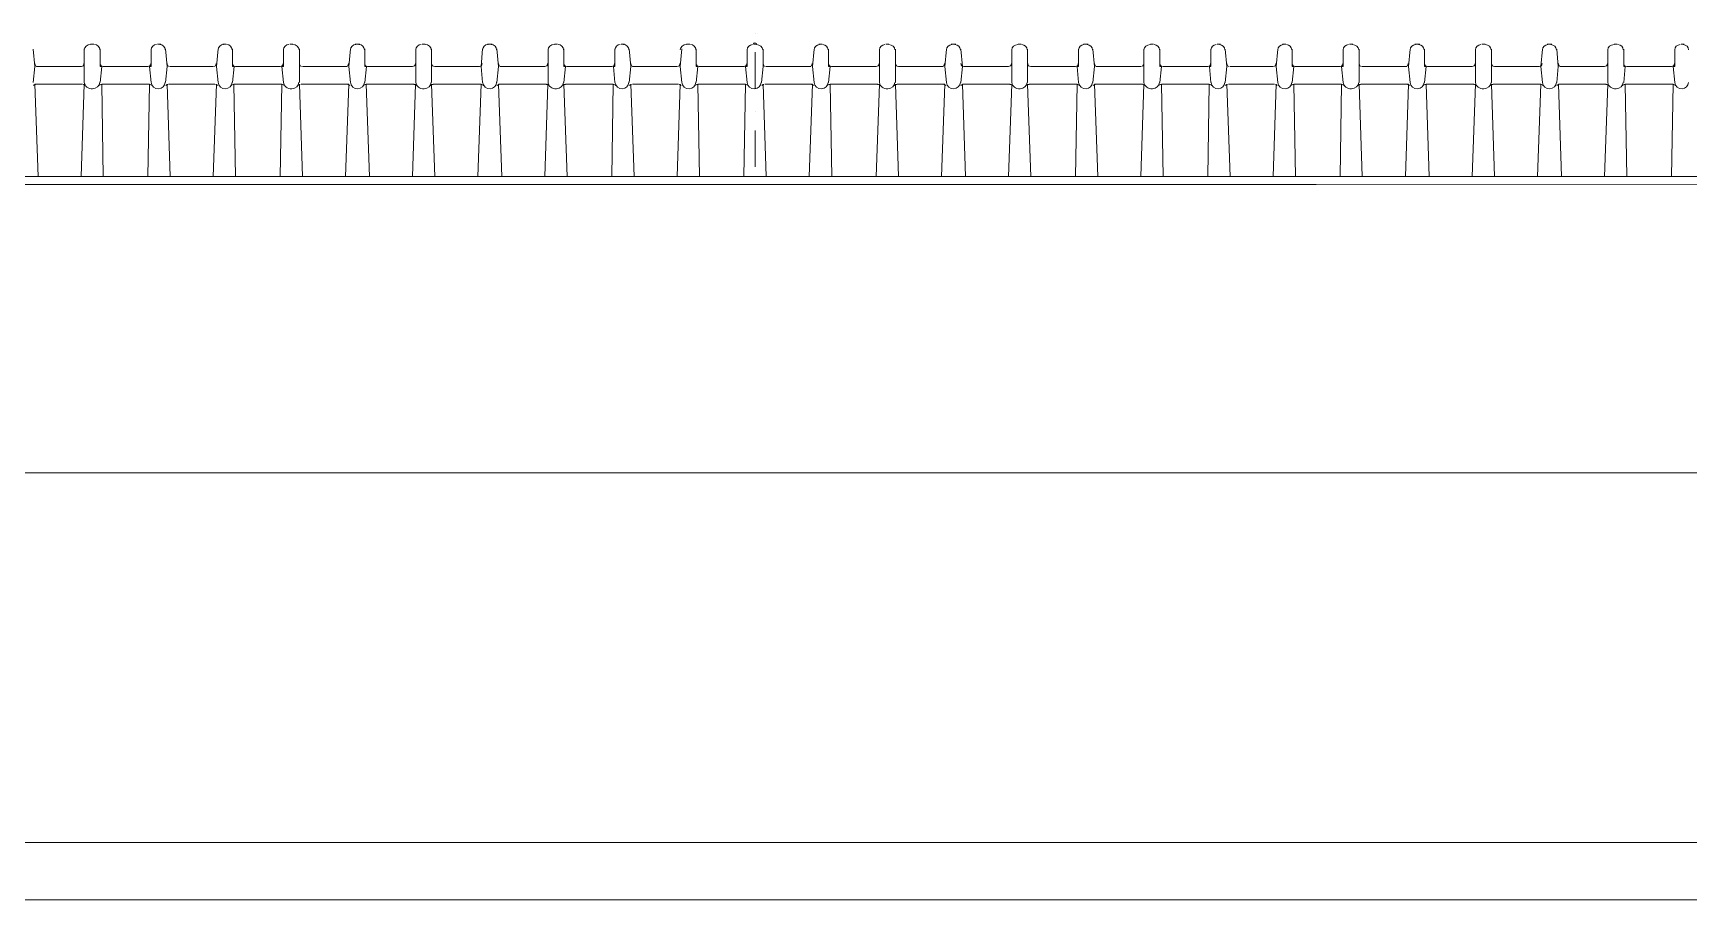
# Model space of a CAD drawing. Header units: inches. Extents: x -114 to 635, y -137 to 57.
# Drawn here: x 155.2595 to 155.5606, y 27.5571 to 27.7147 of the extents above; entities that cross this region are included whole.
import ezdxf

# ---------------------------------------------------------------- set-up
doc = ezdxf.new("R2010")
doc.units = ezdxf.units.IN
doc.header["$MEASUREMENT"] = 0
doc.layers.get('0').update_dxf_attribs({"lineweight": 5})
for name, color, linetype, lineweight in [('dim', 1, 'Continuous', 9), ('HATCH', 15, 'Continuous', 0), ('UTILITIES', 141, 'Continuous', 0)]:
    doc.layers.add(name, color=color, linetype=linetype, lineweight=lineweight)

# ---------------------------------------------------------------- blocks, each defined once
blk = doc.blocks.new('AC PLAN')
for points in [[(196049.37, 93514.31), (196049.37, 93514.31), (196049.37, 93514.31), (196049.37, 93514.31)], [(195918.39, 93508.23), (195918.39, 93508.23), (195918.09, 93511.41), (195918.09, 93511.41)], [(195928.49, 93512.22), (195927.88, 93512.22), (195927.4, 93511.81), (195927.37, 93511.28)], [(195927.37, 93508.24), (195927.37, 93508.24), (195927.37, 93511.43), (195927.37, 93511.43)], [(195928.53, 93512.3), (195928.53, 93512.3), (195929.11, 93512.3), (195929.11, 93512.3)], [(195930.21, 93511.28), (195930.18, 93511.81), (195929.76, 93512.22), (195929.22, 93512.22)], [(195930.27, 93508.24), (195930.27, 93508.24), (195930.27, 93511.43), (195930.27, 93511.43)], [(195940.52, 93512.22), (195939.99, 93512.22), (195939.56, 93511.81), (195939.54, 93511.28)], [(195939.54, 93508.24), (195939.54, 93508.24), (195939.54, 93511.43), (195939.54, 93511.43)], [(195940.71, 93512.3), (195940.71, 93512.3), (195941.28, 93512.3), (195941.28, 93512.3)], [(195942.09, 93511.28), (195942.07, 93511.81), (195941.64, 93512.22), (195941.1, 93512.22)], [(195942.44, 93508.24), (195942.44, 93508.24), (195942.15, 93511.43), (195942.15, 93511.43)], [(195951.42, 93508.24), (195951.42, 93508.24), (195951.71, 93511.43), (195951.71, 93511.43)], [(195952.7, 93512.22), (195952.16, 93512.22), (195951.73, 93511.81), (195951.71, 93511.28)], [(195952.58, 93512.3), (195952.58, 93512.3), (195953.16, 93512.3), (195953.16, 93512.3)], [(195954.26, 93511.28), (195954.23, 93511.81), (195953.81, 93512.22), (195953.27, 93512.22)], [(195954.32, 93508.24), (195954.32, 93508.24), (195954.32, 93511.43), (195954.32, 93511.43)], [(195964.58, 93512.22), (195964.05, 93512.22), (195963.63, 93511.81), (195963.6, 93511.28)], [(195963.6, 93508.24), (195963.6, 93508.24), (195963.6, 93511.43), (195963.6, 93511.43)], [(195964.76, 93512.3), (195964.76, 93512.3), (195965.33, 93512.3), (195965.33, 93512.3)], [(195966.44, 93511.28), (195966.41, 93511.81), (195965.91, 93512.22), (195965.3, 93512.22)], [(195966.5, 93508.24), (195966.5, 93508.24), (195966.5, 93511.43), (195966.5, 93511.43)], [(195975.47, 93508.24), (195975.47, 93508.24), (195975.77, 93511.43), (195975.77, 93511.43)], [(195976.75, 93512.22), (195976.22, 93512.22), (195975.78, 93511.81), (195975.77, 93511.28)], [(195976.64, 93512.3), (195976.64, 93512.3), (195977.51, 93512.3), (195977.51, 93512.3)], [(195978.32, 93511.28), (195978.3, 93511.81), (195977.86, 93512.22), (195977.33, 93512.22)], [(195978.38, 93508.24), (195978.38, 93508.24), (195978.38, 93511.43), (195978.38, 93511.43)], [(195988.63, 93512.22), (195988.11, 93512.22), (195987.68, 93511.81), (195987.65, 93511.28)], [(195987.65, 93508.24), (195987.65, 93508.24), (195987.65, 93511.43), (195987.65, 93511.43)], [(195988.81, 93512.3), (195988.81, 93512.3), (195989.39, 93512.3), (195989.39, 93512.3)], [(195990.49, 93511.28), (195990.46, 93511.81), (195989.96, 93512.22), (195989.35, 93512.22)], [(195990.55, 93508.24), (195990.55, 93508.24), (195990.55, 93511.43), (195990.55, 93511.43)], [(195999.54, 93508.24), (195999.54, 93508.24), (195999.82, 93511.43), (195999.82, 93511.43)], [(196000.8, 93512.22), (196000.28, 93512.22), (195999.84, 93511.81), (195999.82, 93511.28)], [(196000.69, 93512.3), (196000.69, 93512.3), (196001.56, 93512.3), (196001.56, 93512.3)], [(196002.37, 93511.28), (196002.36, 93511.81), (196001.91, 93512.22), (196001.38, 93512.22)], [(196002.72, 93508.24), (196002.72, 93508.24), (196002.43, 93511.43), (196002.43, 93511.43)], [(196012.83, 93512.22), (196012.22, 93512.22), (196011.72, 93511.81), (196011.71, 93511.28)], [(196011.71, 93508.24), (196011.71, 93508.24), (196011.71, 93511.43), (196011.71, 93511.43)], [(196012.87, 93512.3), (196012.87, 93512.3), (196013.44, 93512.3), (196013.44, 93512.3)], [(196014.53, 93511.28), (196014.52, 93511.81), (196014.09, 93512.22), (196013.55, 93512.22)], [(196014.61, 93508.24), (196014.61, 93508.24), (196014.61, 93511.43), (196014.61, 93511.43)], [(196024.85, 93512.22), (196024.33, 93512.22), (196023.91, 93511.81), (196023.88, 93511.28)], [(196023.88, 93508.24), (196023.88, 93508.24), (196023.88, 93511.43), (196023.88, 93511.43)], [(196025.04, 93512.3), (196025.04, 93512.3), (196025.62, 93512.3), (196025.62, 93512.3)], [(196026.42, 93511.28), (196026.41, 93511.81), (196025.97, 93512.22), (196025.45, 93512.22)], [(196026.78, 93508.24), (196026.78, 93508.24), (196026.49, 93511.43), (196026.49, 93511.43)], [(196036.88, 93512.22), (196036.28, 93512.22), (196035.79, 93511.81), (196035.76, 93511.28)], [(196035.76, 93508.24), (196035.76, 93508.24), (196036.05, 93511.43), (196036.05, 93511.43)], [(196036.92, 93512.3), (196036.92, 93512.3), (196037.5, 93512.3), (196037.5, 93512.3)], [(196038.6, 93511.28), (196038.57, 93511.81), (196038.15, 93512.22), (196037.61, 93512.22)], [(196038.66, 93508.24), (196038.66, 93508.24), (196038.66, 93511.43), (196038.66, 93511.43)], [(196048.91, 93512.22), (196048.38, 93512.22), (196047.94, 93511.8), (196047.93, 93511.28)], [(196047.93, 93508.23), (196047.93, 93508.23), (196047.93, 93511.41), (196047.93, 93511.41)], [(196049.66, 93512.28), (196049.66, 93512.28), (196049.09, 93512.28), (196049.09, 93512.28)], [(196050.75, 93511.28), (196050.74, 93511.8), (196050.24, 93512.22), (196049.63, 93512.22)], [(196050.83, 93508.23), (196050.83, 93508.23), (196050.83, 93511.41), (196050.83, 93511.41)], [(196059.81, 93508.23), (196059.81, 93508.23), (196060.1, 93511.41), (196060.1, 93511.41)], [(196061.08, 93512.22), (196060.56, 93512.22), (196060.12, 93511.8), (196060.1, 93511.28)], [(196061.55, 93512.28), (196061.55, 93512.28), (196060.97, 93512.28), (196060.97, 93512.28)], [(196062.65, 93511.28), (196062.62, 93511.8), (196062.19, 93512.22), (196061.66, 93512.22)], [(196062.71, 93508.23), (196062.71, 93508.23), (196062.71, 93511.41), (196062.71, 93511.41)], [(196072.96, 93512.22), (196072.43, 93512.22), (196072, 93511.8), (196071.98, 93511.28)], [(196071.98, 93508.23), (196071.98, 93508.23), (196071.98, 93511.41), (196071.98, 93511.41)], [(196073.72, 93512.28), (196073.72, 93512.28), (196073.15, 93512.28), (196073.15, 93512.28)], [(196074.81, 93511.28), (196074.79, 93511.8), (196074.29, 93512.22), (196073.68, 93512.22)], [(196074.88, 93508.23), (196074.88, 93508.23), (196074.88, 93511.41), (196074.88, 93511.41)], [(196083.86, 93508.23), (196083.86, 93508.23), (196084.15, 93511.41), (196084.15, 93511.41)], [(196085.13, 93512.22), (196084.61, 93512.22), (196084.17, 93511.8), (196084.15, 93511.28)], [(196085.89, 93512.28), (196085.89, 93512.28), (196085.03, 93512.28), (196085.03, 93512.28)], [(196086.7, 93511.28), (196086.69, 93511.8), (196086.25, 93512.22), (196085.72, 93512.22)], [(196087.06, 93508.23), (196087.06, 93508.23), (196086.76, 93511.41), (196086.76, 93511.41)], [(196097.17, 93512.22), (196096.55, 93512.22), (196096.05, 93511.8), (196096.04, 93511.28)], [(196096.04, 93508.23), (196096.04, 93508.23), (196096.04, 93511.41), (196096.04, 93511.41)], [(196097.77, 93512.28), (196097.77, 93512.28), (196097.2, 93512.28), (196097.2, 93512.28)], [(196098.86, 93511.28), (196098.85, 93511.8), (196098.42, 93512.22), (196097.89, 93512.22)], [(196098.93, 93508.23), (196098.93, 93508.23), (196098.93, 93511.41), (196098.93, 93511.41)], [(196109.18, 93512.22), (196108.66, 93512.22), (196108.22, 93511.8), (196108.21, 93511.28)], [(196108.21, 93508.23), (196108.21, 93508.23), (196108.21, 93511.41), (196108.21, 93511.41)], [(196109.95, 93512.28), (196109.95, 93512.28), (196109.08, 93512.28), (196109.08, 93512.28)], [(196110.75, 93511.28), (196110.73, 93511.8), (196110.3, 93512.22), (196109.76, 93512.22)], [(196111.11, 93508.23), (196111.11, 93508.23), (196110.81, 93511.41), (196110.81, 93511.41)], [(196121.21, 93512.22), (196120.6, 93512.22), (196120.12, 93511.8), (196120.09, 93511.28)], [(196120.09, 93508.23), (196120.09, 93508.23), (196120.09, 93511.41), (196120.09, 93511.41)], [(196121.82, 93512.28), (196121.82, 93512.28), (196121.26, 93512.28), (196121.26, 93512.28)], [(196122.93, 93511.28), (196122.9, 93511.8), (196122.47, 93512.22), (196121.96, 93512.22)], [(196123, 93508.23), (196123, 93508.23), (196123, 93511.41), (196123, 93511.41)], [(196133.24, 93512.22), (196132.71, 93512.22), (196132.28, 93511.8), (196132.26, 93511.28)], [(196132.26, 93508.23), (196132.26, 93508.23), (196132.26, 93511.41), (196132.26, 93511.41)], [(196134, 93512.28), (196134, 93512.28), (196133.42, 93512.28), (196133.42, 93512.28)], [(196134.81, 93511.28), (196134.78, 93511.8), (196134.35, 93512.22), (196133.84, 93512.22)], [(196135.16, 93508.23), (196135.16, 93508.23), (196134.88, 93511.41), (196134.88, 93511.41)], [(196144.14, 93508.23), (196144.14, 93508.23), (196144.43, 93511.41), (196144.43, 93511.41)], [(196145.42, 93512.22), (196144.89, 93512.22), (196144.45, 93511.8), (196144.43, 93511.28)], [(196145.88, 93512.28), (196145.88, 93512.28), (196145.31, 93512.28), (196145.31, 93512.28)], [(196146.98, 93511.28), (196146.95, 93511.8), (196146.52, 93512.22), (196146, 93512.22)], [(196147.04, 93508.23), (196147.04, 93508.23), (196147.04, 93511.41), (196147.04, 93511.41)], [(196157.3, 93512.22), (196156.77, 93512.22), (196156.33, 93511.8), (196156.31, 93511.28)], [(196156.31, 93508.23), (196156.31, 93508.23), (196156.31, 93511.41), (196156.31, 93511.41)], [(196158.05, 93512.28), (196158.05, 93512.28), (196157.49, 93512.28), (196157.49, 93512.28)], [(196159.15, 93511.28), (196159.12, 93511.8), (196158.64, 93512.22), (196158.03, 93512.22)], [(196159.23, 93508.23), (196159.23, 93508.23), (196159.23, 93511.41), (196159.23, 93511.41)], [(196168.21, 93508.23), (196168.21, 93508.23), (196168.49, 93511.41), (196168.49, 93511.41)], [(196169.47, 93512.22), (196168.94, 93512.22), (196168.51, 93511.8), (196168.49, 93511.28)], [(196170.23, 93512.28), (196170.23, 93512.28), (196169.37, 93512.28), (196169.37, 93512.28)], [(196171.03, 93511.28), (196171.03, 93511.8), (196170.58, 93512.22), (196170.04, 93512.22)], [(196171.09, 93508.23), (196171.09, 93508.23), (196171.09, 93511.41), (196171.09, 93511.41)], [(196181.35, 93512.22), (196180.82, 93512.22), (196180.4, 93511.8), (196180.38, 93511.28)], [(196180.38, 93508.23), (196180.38, 93508.23), (196180.38, 93511.41), (196180.38, 93511.41)], [(196182.11, 93512.28), (196182.11, 93512.28), (196181.54, 93512.28), (196181.54, 93512.28)], [(196183.21, 93511.28), (196183.18, 93511.8), (196182.75, 93512.22), (196182.21, 93512.22)], [(196183.28, 93508.23), (196183.28, 93508.23), (196183.28, 93511.41), (196183.28, 93511.41)], [(196192.27, 93508.23), (196192.27, 93508.23), (196192.54, 93511.41), (196192.54, 93511.41)], [(196193.53, 93512.22), (196193, 93512.22), (196192.56, 93511.8), (196192.54, 93511.28)], [(196194.28, 93512.28), (196194.28, 93512.28), (196193.42, 93512.28), (196193.42, 93512.28)], [(196195.09, 93511.28), (196195.08, 93511.8), (196194.63, 93512.22), (196194.09, 93512.22)], [(196195.44, 93508.23), (196195.44, 93508.23), (196195.16, 93511.41), (196195.16, 93511.41)], [(196205.57, 93512.22), (196204.94, 93512.22), (196204.44, 93511.8), (196204.42, 93511.28)], [(196204.42, 93508.23), (196204.42, 93508.23), (196204.42, 93511.41), (196204.42, 93511.41)], [(196206.16, 93512.28), (196206.16, 93512.28), (196205.59, 93512.28), (196205.59, 93512.28)], [(196207.26, 93511.28), (196207.26, 93511.8), (196206.82, 93512.22), (196206.29, 93512.22)], [(196207.33, 93508.23), (196207.33, 93508.23), (196207.33, 93511.41), (196207.33, 93511.41)], [(196217.59, 93512.22), (196217.05, 93512.22), (196216.61, 93511.8), (196216.61, 93511.28)], [(196216.61, 93508.23), (196216.61, 93508.23), (196216.61, 93511.41), (196216.61, 93511.41)], [(196218.35, 93512.28), (196218.35, 93512.28), (196217.77, 93512.28), (196217.77, 93512.28)], [(196219.14, 93511.28), (196219.14, 93511.8), (196218.68, 93512.22), (196218.17, 93512.22)], [(195918.39, 93508.23), (195918.39, 93508.23), (195918.09, 93505.33), (195918.09, 93505.33)], [(195918.39, 93508.76), (195918.39, 93508.46), (195918.56, 93508.23), (195918.78, 93508.23)], [(195918.39, 93508.23), (195918.39, 93508.23), (195918.39, 93508.23), (195918.39, 93508.23)], [(195918.67, 93508.23), (195918.67, 93508.23), (195926.79, 93508.23), (195926.79, 93508.23)], [(195926.9, 93508.23), (195927.11, 93508.23), (195927.29, 93508.46), (195927.31, 93508.76)], [(195927.37, 93508.24), (195927.37, 93508.24), (195927.37, 93505.33), (195927.37, 93505.33)], [(195927.37, 93508.23), (195927.37, 93508.23), (195927.37, 93508.23), (195927.37, 93508.23)], [(195930.26, 93508.76), (195930.28, 93508.46), (195930.52, 93508.23), (195930.82, 93508.23)], [(195930.26, 93508.23), (195930.26, 93508.23), (195930.56, 93508.23), (195930.56, 93508.23)], [(195930.57, 93508.24), (195930.57, 93508.24), (195930.27, 93505.33), (195930.27, 93505.33)], [(195930.84, 93508.23), (195930.84, 93508.23), (195938.96, 93508.23), (195938.96, 93508.23)], [(195938.93, 93508.23), (195939.23, 93508.23), (195939.46, 93508.46), (195939.47, 93508.76)], [(195939.25, 93508.24), (195939.25, 93508.24), (195939.54, 93505.33), (195939.54, 93505.33)], [(195939.25, 93508.23), (195939.25, 93508.23), (195939.54, 93508.23), (195939.54, 93508.23)], [(195942.44, 93508.24), (195942.44, 93508.24), (195942.15, 93505.33), (195942.15, 93505.33)], [(195942.44, 93508.76), (195942.44, 93508.46), (195942.62, 93508.23), (195942.85, 93508.23)], [(195942.44, 93508.23), (195942.44, 93508.23), (195942.44, 93508.23), (195942.44, 93508.23)], [(195943.02, 93508.23), (195943.02, 93508.23), (195950.83, 93508.23), (195950.83, 93508.23)], [(195950.95, 93508.23), (195951.17, 93508.23), (195951.35, 93508.46), (195951.36, 93508.76)], [(195951.42, 93508.24), (195951.42, 93508.24), (195951.71, 93505.33), (195951.71, 93505.33)], [(195951.42, 93508.23), (195951.42, 93508.23), (195951.42, 93508.23), (195951.42, 93508.23)], [(195954.32, 93508.76), (195954.33, 93508.46), (195954.57, 93508.23), (195954.87, 93508.23)], [(195954.62, 93508.24), (195954.62, 93508.24), (195954.32, 93505.33), (195954.32, 93505.33)], [(195954.32, 93508.23), (195954.32, 93508.23), (195954.6, 93508.23), (195954.6, 93508.23)], [(195954.9, 93508.23), (195954.9, 93508.23), (195963.02, 93508.23), (195963.02, 93508.23)], [(195962.98, 93508.23), (195963.28, 93508.23), (195963.51, 93508.46), (195963.52, 93508.76)], [(195963.3, 93508.24), (195963.3, 93508.24), (195963.6, 93505.33), (195963.6, 93505.33)], [(195963.3, 93508.23), (195963.3, 93508.23), (195963.6, 93508.23), (195963.6, 93508.23)], [(195966.49, 93508.76), (195966.5, 93508.46), (195966.68, 93508.23), (195966.9, 93508.23)], [(195966.49, 93508.23), (195966.49, 93508.23), (195966.49, 93508.23), (195966.49, 93508.23)], [(195966.5, 93508.24), (195966.5, 93508.24), (195966.5, 93505.33), (195966.5, 93505.33)], [(195967.07, 93508.23), (195967.07, 93508.23), (195975.18, 93508.23), (195975.18, 93508.23)], [(195975.01, 93508.23), (195975.23, 93508.23), (195975.41, 93508.46), (195975.42, 93508.76)], [(195975.47, 93508.24), (195975.47, 93508.24), (195975.77, 93505.33), (195975.77, 93505.33)], [(195975.47, 93508.23), (195975.47, 93508.23), (195975.47, 93508.23), (195975.47, 93508.23)], [(195978.38, 93508.76), (195978.38, 93508.46), (195978.63, 93508.23), (195978.91, 93508.23)], [(195978.67, 93508.24), (195978.67, 93508.24), (195978.38, 93505.33), (195978.38, 93505.33)], [(195978.38, 93508.23), (195978.38, 93508.23), (195978.65, 93508.23), (195978.65, 93508.23)], [(195978.94, 93508.23), (195978.94, 93508.23), (195987.06, 93508.23), (195987.06, 93508.23)], [(195987.04, 93508.23), (195987.33, 93508.23), (195987.58, 93508.46), (195987.59, 93508.76)], [(195987.65, 93508.24), (195987.65, 93508.24), (195987.65, 93505.33), (195987.65, 93505.33)], [(195987.65, 93508.23), (195987.65, 93508.23), (195987.65, 93508.23), (195987.65, 93508.23)], [(195990.55, 93508.76), (195990.56, 93508.46), (195990.8, 93508.23), (195991.1, 93508.23)], [(195990.55, 93508.24), (195990.55, 93508.24), (195990.55, 93505.33), (195990.55, 93505.33)], [(195990.55, 93508.23), (195990.55, 93508.23), (195990.55, 93508.23), (195990.55, 93508.23)], [(195991.12, 93508.23), (195991.12, 93508.23), (195999.25, 93508.23), (195999.25, 93508.23)], [(195999.21, 93508.23), (195999.51, 93508.23), (195999.74, 93508.46), (195999.75, 93508.76)], [(195999.53, 93508.23), (195999.53, 93508.23), (195999.53, 93508.23), (195999.53, 93508.23)], [(195999.54, 93508.24), (195999.54, 93508.24), (195999.82, 93505.33), (195999.82, 93505.33)], [(196002.72, 93508.24), (196002.72, 93508.24), (196002.43, 93505.33), (196002.43, 93505.33)], [(196002.72, 93508.76), (196002.73, 93508.46), (196002.9, 93508.23), (196003.12, 93508.23)], [(196002.72, 93508.23), (196002.72, 93508.23), (196002.72, 93508.23), (196002.72, 93508.23)], [(196003.01, 93508.23), (196003.01, 93508.23), (196011.13, 93508.23), (196011.13, 93508.23)], [(196011.09, 93508.23), (196011.39, 93508.23), (196011.63, 93508.46), (196011.64, 93508.76)], [(196011.7, 93508.23), (196011.7, 93508.23), (196011.7, 93508.23), (196011.7, 93508.23)], [(196011.71, 93508.24), (196011.71, 93508.24), (196011.71, 93505.33), (196011.71, 93505.33)], [(196014.61, 93508.76), (196014.62, 93508.46), (196014.86, 93508.24), (196015.15, 93508.24)], [(196014.61, 93508.24), (196014.61, 93508.24), (196014.9, 93508.24), (196014.9, 93508.24)], [(196014.9, 93508.24), (196014.9, 93508.24), (196014.61, 93505.33), (196014.61, 93505.33)], [(196015.18, 93508.24), (196015.18, 93508.24), (196023.3, 93508.24), (196023.3, 93508.24)], [(196023.27, 93508.24), (196023.57, 93508.24), (196023.8, 93508.46), (196023.82, 93508.76)], [(196023.59, 93508.24), (196023.59, 93508.24), (196023.88, 93508.24), (196023.88, 93508.24)], [(196023.59, 93508.24), (196023.59, 93508.24), (196023.88, 93505.33), (196023.88, 93505.33)], [(196026.78, 93508.24), (196026.78, 93508.24), (196026.49, 93505.33), (196026.49, 93505.33)], [(196026.78, 93508.76), (196026.79, 93508.46), (196026.96, 93508.24), (196027.19, 93508.24)], [(196026.78, 93508.24), (196026.78, 93508.24), (196026.78, 93508.24), (196026.78, 93508.24)], [(196027.07, 93508.24), (196027.07, 93508.24), (196035.18, 93508.24), (196035.18, 93508.24)], [(196035.3, 93508.24), (196035.51, 93508.24), (196035.68, 93508.46), (196035.7, 93508.76)], [(196035.76, 93508.24), (196035.76, 93508.24), (196035.76, 93508.24), (196035.76, 93508.24)], [(196035.76, 93508.24), (196035.76, 93508.24), (196036.05, 93505.33), (196036.05, 93505.33)], [(196038.66, 93508.76), (196038.67, 93508.46), (196038.91, 93508.24), (196039.21, 93508.24)], [(196038.66, 93508.24), (196038.66, 93508.24), (196038.96, 93508.24), (196038.96, 93508.24)], [(196038.96, 93508.24), (196038.96, 93508.24), (196038.66, 93505.33), (196038.66, 93505.33)], [(196039.23, 93508.24), (196039.23, 93508.24), (196047.36, 93508.24), (196047.36, 93508.24)], [(196047.32, 93508.24), (196047.62, 93508.24), (196047.86, 93508.46), (196047.87, 93508.76)], [(196047.63, 93508.23), (196047.63, 93508.23), (196047.93, 93505.33), (196047.93, 93505.33)], [(196047.64, 93508.24), (196047.64, 93508.24), (196047.93, 93508.24), (196047.93, 93508.24)], [(196049.37, 93510.83), (196049.37, 93510.83), (196049.37, 93504.17), (196049.37, 93504.17)], [(196050.83, 93508.23), (196050.83, 93508.23), (196050.54, 93505.33), (196050.54, 93505.33)], [(196050.84, 93508.76), (196050.84, 93508.46), (196051.02, 93508.24), (196051.24, 93508.24)], [(196050.84, 93508.24), (196050.84, 93508.24), (196050.84, 93508.24), (196050.84, 93508.24)], [(196051.41, 93508.24), (196051.41, 93508.24), (196059.53, 93508.24), (196059.53, 93508.24)], [(196059.34, 93508.24), (196059.56, 93508.24), (196059.74, 93508.46), (196059.75, 93508.76)], [(196059.81, 93508.23), (196059.81, 93508.23), (196060.1, 93505.33), (196060.1, 93505.33)], [(196059.82, 93508.24), (196059.82, 93508.24), (196059.82, 93508.24), (196059.82, 93508.24)], [(196062.71, 93508.76), (196062.72, 93508.46), (196062.97, 93508.24), (196063.26, 93508.24)], [(196062.71, 93508.24), (196062.71, 93508.24), (196063.01, 93508.24), (196063.01, 93508.24)], [(196063, 93508.23), (196063, 93508.23), (196062.71, 93505.33), (196062.71, 93505.33)], [(196063.3, 93508.24), (196063.3, 93508.24), (196071.41, 93508.24), (196071.41, 93508.24)], [(196071.38, 93508.24), (196071.67, 93508.24), (196071.9, 93508.46), (196071.92, 93508.76)], [(196071.98, 93508.23), (196071.98, 93508.23), (196071.98, 93505.33), (196071.98, 93505.33)], [(196071.99, 93508.24), (196071.99, 93508.24), (196071.99, 93508.24), (196071.99, 93508.24)], [(196074.88, 93508.23), (196074.88, 93508.23), (196074.88, 93505.33), (196074.88, 93505.33)], [(196074.89, 93508.76), (196074.9, 93508.46), (196075.14, 93508.24), (196075.44, 93508.24)], [(196074.89, 93508.24), (196074.89, 93508.24), (196074.89, 93508.24), (196074.89, 93508.24)], [(196075.46, 93508.24), (196075.46, 93508.24), (196083.58, 93508.24), (196083.58, 93508.24)], [(196083.4, 93508.24), (196083.62, 93508.24), (196083.8, 93508.46), (196083.8, 93508.76)], [(196083.86, 93508.24), (196083.86, 93508.24), (196083.86, 93508.24), (196083.86, 93508.24)], [(196083.86, 93508.23), (196083.86, 93508.23), (196084.15, 93505.33), (196084.15, 93505.33)], [(196087.06, 93508.23), (196087.06, 93508.23), (196086.76, 93505.33), (196086.76, 93505.33)], [(196086.77, 93508.76), (196086.78, 93508.46), (196087.02, 93508.24), (196087.32, 93508.24)], [(196087.06, 93508.24), (196087.06, 93508.24), (196087.06, 93508.24), (196087.06, 93508.24)], [(196087.35, 93508.24), (196087.35, 93508.24), (196095.47, 93508.24), (196095.47, 93508.24)], [(196095.44, 93508.24), (196095.73, 93508.24), (196095.97, 93508.46), (196095.98, 93508.76)], [(196096.04, 93508.24), (196096.04, 93508.24), (196096.04, 93508.24), (196096.04, 93508.24)], [(196096.04, 93508.23), (196096.04, 93508.23), (196096.04, 93505.33), (196096.04, 93505.33)], [(196098.93, 93508.23), (196098.93, 93508.23), (196098.93, 93505.33), (196098.93, 93505.33)], [(196098.94, 93508.76), (196098.95, 93508.46), (196099.19, 93508.24), (196099.49, 93508.24)], [(196098.94, 93508.24), (196098.94, 93508.24), (196098.94, 93508.24), (196098.94, 93508.24)], [(196099.52, 93508.24), (196099.52, 93508.24), (196107.64, 93508.24), (196107.64, 93508.24)], [(196107.6, 93508.24), (196107.9, 93508.24), (196108.15, 93508.46), (196108.15, 93508.76)], [(196107.92, 93508.23), (196107.92, 93508.23), (196108.21, 93505.33), (196108.21, 93505.33)], [(196107.93, 93508.24), (196107.93, 93508.24), (196108.21, 93508.24), (196108.21, 93508.24)], [(196111.11, 93508.23), (196111.11, 93508.23), (196110.81, 93505.33), (196110.81, 93505.33)], [(196111.11, 93508.76), (196111.12, 93508.46), (196111.3, 93508.24), (196111.52, 93508.24)], [(196111.11, 93508.24), (196111.11, 93508.24), (196111.11, 93508.24), (196111.11, 93508.24)], [(196111.4, 93508.24), (196111.4, 93508.24), (196119.52, 93508.24), (196119.52, 93508.24)], [(196119.63, 93508.24), (196119.84, 93508.24), (196120.03, 93508.46), (196120.04, 93508.76)], [(196120.09, 93508.23), (196120.09, 93508.23), (196120.09, 93505.33), (196120.09, 93505.33)], [(196120.1, 93508.24), (196120.1, 93508.24), (196120.1, 93508.24), (196120.1, 93508.24)], [(196123, 93508.76), (196123, 93508.46), (196123.25, 93508.24), (196123.55, 93508.24)], [(196123, 93508.24), (196123, 93508.24), (196123.29, 93508.24), (196123.29, 93508.24)], [(196123.28, 93508.23), (196123.28, 93508.23), (196123, 93505.33), (196123, 93505.33)], [(196123.58, 93508.24), (196123.58, 93508.24), (196131.69, 93508.24), (196131.69, 93508.24)], [(196131.66, 93508.24), (196131.96, 93508.24), (196132.2, 93508.46), (196132.21, 93508.76)], [(196131.98, 93508.24), (196131.98, 93508.24), (196132.27, 93508.24), (196132.27, 93508.24)], [(196131.98, 93508.23), (196131.98, 93508.23), (196132.26, 93505.33), (196132.26, 93505.33)], [(196135.16, 93508.23), (196135.16, 93508.23), (196134.88, 93505.33), (196134.88, 93505.33)], [(196135.16, 93508.76), (196135.17, 93508.46), (196135.36, 93508.24), (196135.57, 93508.24)], [(196135.16, 93508.24), (196135.16, 93508.24), (196135.16, 93508.24), (196135.16, 93508.24)], [(196135.74, 93508.24), (196135.74, 93508.24), (196143.57, 93508.24), (196143.57, 93508.24)], [(196143.68, 93508.24), (196143.9, 93508.24), (196144.08, 93508.46), (196144.09, 93508.76)], [(196144.14, 93508.23), (196144.14, 93508.23), (196144.43, 93505.33), (196144.43, 93505.33)], [(196144.15, 93508.24), (196144.15, 93508.24), (196144.15, 93508.24), (196144.15, 93508.24)], [(196147.35, 93508.23), (196147.35, 93508.23), (196147.04, 93505.33), (196147.04, 93505.33)], [(196147.05, 93508.76), (196147.06, 93508.46), (196147.3, 93508.24), (196147.6, 93508.24)], [(196147.05, 93508.24), (196147.05, 93508.24), (196147.34, 93508.24), (196147.34, 93508.24)], [(196147.64, 93508.24), (196147.64, 93508.24), (196155.75, 93508.24), (196155.75, 93508.24)], [(196155.71, 93508.24), (196156.01, 93508.24), (196156.25, 93508.46), (196156.26, 93508.76)], [(196156.02, 93508.23), (196156.02, 93508.23), (196156.31, 93505.33), (196156.31, 93505.33)], [(196156.04, 93508.24), (196156.04, 93508.24), (196156.32, 93508.24), (196156.32, 93508.24)], [(196159.23, 93508.76), (196159.23, 93508.46), (196159.41, 93508.24), (196159.63, 93508.24)], [(196159.23, 93508.24), (196159.23, 93508.24), (196159.23, 93508.24), (196159.23, 93508.24)], [(196159.23, 93508.23), (196159.23, 93508.23), (196159.23, 93505.33), (196159.23, 93505.33)], [(196159.79, 93508.24), (196159.79, 93508.24), (196167.92, 93508.24), (196167.92, 93508.24)], [(196167.74, 93508.24), (196167.95, 93508.24), (196168.13, 93508.46), (196168.14, 93508.76)], [(196168.21, 93508.24), (196168.21, 93508.24), (196168.21, 93508.24), (196168.21, 93508.24)], [(196168.21, 93508.23), (196168.21, 93508.23), (196168.49, 93505.33), (196168.49, 93505.33)], [(196171.4, 93508.23), (196171.4, 93508.23), (196171.09, 93505.33), (196171.09, 93505.33)], [(196171.1, 93508.76), (196171.11, 93508.46), (196171.36, 93508.24), (196171.65, 93508.24)], [(196171.1, 93508.24), (196171.1, 93508.24), (196171.4, 93508.24), (196171.4, 93508.24)], [(196171.69, 93508.24), (196171.69, 93508.24), (196179.8, 93508.24), (196179.8, 93508.24)], [(196179.76, 93508.24), (196180.06, 93508.24), (196180.3, 93508.46), (196180.31, 93508.76)], [(196180.38, 93508.24), (196180.38, 93508.24), (196180.38, 93508.24), (196180.38, 93508.24)], [(196180.38, 93508.23), (196180.38, 93508.23), (196180.38, 93505.33), (196180.38, 93505.33)], [(196183.28, 93508.76), (196183.29, 93508.46), (196183.53, 93508.24), (196183.83, 93508.24)], [(196183.28, 93508.24), (196183.28, 93508.24), (196183.28, 93508.24), (196183.28, 93508.24)], [(196183.28, 93508.23), (196183.28, 93508.23), (196183.28, 93505.33), (196183.28, 93505.33)], [(196183.87, 93508.24), (196183.87, 93508.24), (196191.98, 93508.24), (196191.98, 93508.24)], [(196191.94, 93508.24), (196192.24, 93508.24), (196192.47, 93508.46), (196192.49, 93508.76)], [(196192.27, 93508.24), (196192.27, 93508.24), (196192.27, 93508.24), (196192.27, 93508.24)], [(196192.27, 93508.23), (196192.27, 93508.23), (196192.54, 93505.33), (196192.54, 93505.33)], [(196195.44, 93508.23), (196195.44, 93508.23), (196195.16, 93505.33), (196195.16, 93505.33)], [(196195.45, 93508.76), (196195.46, 93508.46), (196195.64, 93508.24), (196195.85, 93508.24)], [(196195.45, 93508.24), (196195.45, 93508.24), (196195.45, 93508.24), (196195.45, 93508.24)], [(196195.74, 93508.24), (196195.74, 93508.24), (196203.85, 93508.24), (196203.85, 93508.24)], [(196203.82, 93508.24), (196204.12, 93508.24), (196204.36, 93508.46), (196204.37, 93508.76)], [(196204.42, 93508.23), (196204.42, 93508.23), (196204.42, 93505.33), (196204.42, 93505.33)], [(196204.43, 93508.24), (196204.43, 93508.24), (196204.43, 93508.24), (196204.43, 93508.24)], [(196207.33, 93508.76), (196207.34, 93508.46), (196207.58, 93508.24), (196207.88, 93508.24)], [(196207.33, 93508.24), (196207.33, 93508.24), (196207.62, 93508.24), (196207.62, 93508.24)], [(196207.6, 93508.23), (196207.6, 93508.23), (196207.33, 93505.33), (196207.33, 93505.33)], [(196207.91, 93508.24), (196207.91, 93508.24), (196216.03, 93508.24), (196216.03, 93508.24)], [(196215.99, 93508.24), (196216.29, 93508.24), (196216.53, 93508.46), (196216.54, 93508.76)], [(196216.32, 93508.24), (196216.32, 93508.24), (196216.61, 93508.24), (196216.61, 93508.24)], [(196216.32, 93508.23), (196216.32, 93508.23), (196216.61, 93505.33), (196216.61, 93505.33)], [(195918.5, 93504.98), (195918.34, 93504.98), (195918.2, 93504.89), (195918.14, 93504.76)], [(195918.39, 93505.04), (195918.39, 93505.04), (195927.07, 93505.04), (195927.07, 93505.04)], [(195918.96, 93488.23), (195918.96, 93488.23), (195918.39, 93505.04), (195918.39, 93505.04)], [(195926.79, 93488.23), (195926.79, 93488.23), (195927.37, 93505.04), (195927.37, 93505.04)], [(195927.54, 93504.76), (195927.48, 93504.89), (195927.33, 93504.98), (195927.18, 93504.98)], [(195927.37, 93505.37), (195927.43, 93504.66), (195928.1, 93504.13), (195928.89, 93504.18)], [(195928.89, 93504.18), (195929.6, 93504.22), (195930.14, 93504.73), (195930.19, 93505.37)], [(195930.52, 93504.98), (195930.31, 93504.98), (195930.12, 93504.89), (195930.03, 93504.76)], [(195930.56, 93505.04), (195930.56, 93505.04), (195939.25, 93505.04), (195939.25, 93505.04)], [(195930.84, 93488.23), (195930.84, 93488.23), (195930.56, 93505.04), (195930.56, 93505.04)], [(195938.95, 93488.23), (195938.95, 93488.23), (195939.24, 93505.04), (195939.24, 93505.04)], [(195939.71, 93504.76), (195939.61, 93504.89), (195939.43, 93504.98), (195939.21, 93504.98)], [(195939.55, 93505.37), (195939.59, 93504.66), (195940.21, 93504.13), (195940.91, 93504.18)], [(195940.91, 93504.18), (195941.54, 93504.22), (195942.04, 93504.73), (195942.09, 93505.37)], [(195942.55, 93504.98), (195942.39, 93504.98), (195942.26, 93504.89), (195942.19, 93504.76)], [(195943.02, 93488.23), (195943.02, 93488.23), (195942.44, 93505.04), (195942.44, 93505.04)], [(195942.72, 93505.04), (195942.72, 93505.04), (195951.13, 93505.04), (195951.13, 93505.04)], [(195950.83, 93488.23), (195950.83, 93488.23), (195951.42, 93505.04), (195951.42, 93505.04)], [(195951.61, 93504.76), (195951.53, 93504.89), (195951.4, 93504.98), (195951.24, 93504.98)], [(195951.72, 93505.37), (195951.77, 93504.66), (195952.38, 93504.13), (195953.07, 93504.18)], [(195953.07, 93504.18), (195953.69, 93504.22), (195954.21, 93504.73), (195954.24, 93505.37)], [(195954.57, 93504.98), (195954.37, 93504.98), (195954.17, 93504.89), (195954.08, 93504.76)], [(195954.6, 93505.04), (195954.6, 93505.04), (195963.3, 93505.04), (195963.3, 93505.04)], [(195954.9, 93488.23), (195954.9, 93488.23), (195954.6, 93505.04), (195954.6, 93505.04)], [(195963.02, 93488.23), (195963.02, 93488.23), (195963.3, 93505.04), (195963.3, 93505.04)], [(195963.76, 93504.76), (195963.66, 93504.89), (195963.47, 93504.98), (195963.26, 93504.98)], [(195963.6, 93505.37), (195963.65, 93504.66), (195964.33, 93504.13), (195965.1, 93504.18)], [(195965.1, 93504.18), (195965.81, 93504.22), (195966.37, 93504.73), (195966.42, 93505.37)], [(195966.61, 93504.98), (195966.45, 93504.98), (195966.31, 93504.89), (195966.24, 93504.76)], [(195967.07, 93488.23), (195967.07, 93488.23), (195966.49, 93505.04), (195966.49, 93505.04)], [(195966.79, 93505.04), (195966.79, 93505.04), (195975.47, 93505.04), (195975.47, 93505.04)], [(195974.9, 93488.23), (195974.9, 93488.23), (195975.47, 93505.04), (195975.47, 93505.04)], [(195975.66, 93504.76), (195975.59, 93504.89), (195975.45, 93504.98), (195975.3, 93504.98)], [(195975.77, 93505.37), (195975.82, 93504.66), (195976.43, 93504.13), (195977.12, 93504.18)], [(195977.12, 93504.18), (195977.77, 93504.22), (195978.27, 93504.73), (195978.32, 93505.37)], [(195978.63, 93504.98), (195978.42, 93504.98), (195978.23, 93504.89), (195978.13, 93504.76)], [(195978.65, 93505.04), (195978.65, 93505.04), (195987.36, 93505.04), (195987.36, 93505.04)], [(195979.24, 93488.23), (195979.24, 93488.23), (195978.65, 93505.04), (195978.65, 93505.04)], [(195987.06, 93488.23), (195987.06, 93488.23), (195987.64, 93505.04), (195987.64, 93505.04)], [(195987.81, 93504.76), (195987.72, 93504.89), (195987.52, 93504.98), (195987.33, 93504.98)], [(195987.66, 93505.37), (195987.71, 93504.66), (195988.38, 93504.13), (195989.17, 93504.18)], [(195989.17, 93504.18), (195989.88, 93504.22), (195990.44, 93504.73), (195990.47, 93505.37)], [(195990.81, 93504.98), (195990.6, 93504.98), (195990.4, 93504.89), (195990.31, 93504.76)], [(195991.12, 93488.23), (195991.12, 93488.23), (195990.54, 93505.04), (195990.54, 93505.04)], [(195990.84, 93505.04), (195990.84, 93505.04), (195999.53, 93505.04), (195999.53, 93505.04)], [(195998.95, 93488.23), (195998.95, 93488.23), (195999.53, 93505.04), (195999.53, 93505.04)], [(195999.99, 93504.76), (195999.89, 93504.89), (195999.7, 93504.98), (195999.51, 93504.98)], [(195999.82, 93505.37), (195999.87, 93504.66), (196000.49, 93504.13), (196001.19, 93504.18)], [(196001.19, 93504.18), (196001.82, 93504.22), (196002.32, 93504.73), (196002.37, 93505.37)], [(196002.83, 93504.98), (196002.68, 93504.98), (196002.53, 93504.89), (196002.47, 93504.76)], [(196002.72, 93505.04), (196002.72, 93505.04), (196011.41, 93505.04), (196011.41, 93505.04)], [(196003.29, 93488.23), (196003.29, 93488.23), (196002.72, 93505.04), (196002.72, 93505.04)], [(196011.13, 93488.23), (196011.13, 93488.23), (196011.7, 93505.04), (196011.7, 93505.04)], [(196011.87, 93504.76), (196011.79, 93504.89), (196011.58, 93504.98), (196011.37, 93504.98)], [(196011.71, 93505.37), (196011.76, 93504.66), (196012.45, 93504.13), (196013.23, 93504.18)], [(196013.23, 93504.18), (196013.92, 93504.22), (196014.49, 93504.73), (196014.53, 93505.37)], [(196014.86, 93504.98), (196014.65, 93504.98), (196014.46, 93504.89), (196014.37, 93504.76)], [(196015.17, 93488.23), (196015.17, 93488.23), (196014.6, 93505.04), (196014.6, 93505.04)], [(196014.9, 93505.04), (196014.9, 93505.04), (196023.58, 93505.04), (196023.58, 93505.04)], [(196023.3, 93488.23), (196023.3, 93488.23), (196023.58, 93505.04), (196023.58, 93505.04)], [(196024.04, 93504.76), (196023.95, 93504.89), (196023.77, 93504.98), (196023.54, 93504.98)], [(196023.89, 93505.37), (196023.94, 93504.66), (196024.54, 93504.13), (196025.24, 93504.18)], [(196025.24, 93504.18), (196025.87, 93504.22), (196026.38, 93504.73), (196026.42, 93505.37)], [(196026.88, 93504.98), (196026.74, 93504.98), (196026.59, 93504.89), (196026.52, 93504.76)], [(196027.35, 93488.23), (196027.35, 93488.23), (196026.77, 93505.04), (196026.77, 93505.04)], [(196027.07, 93505.04), (196027.07, 93505.04), (196035.46, 93505.04), (196035.46, 93505.04)], [(196035.18, 93488.23), (196035.18, 93488.23), (196035.76, 93505.04), (196035.76, 93505.04)], [(196035.94, 93504.76), (196035.87, 93504.89), (196035.74, 93504.98), (196035.59, 93504.98)], [(196036.05, 93505.37), (196036.1, 93504.66), (196036.71, 93504.13), (196037.42, 93504.18)], [(196037.42, 93504.18), (196038.04, 93504.22), (196038.55, 93504.73), (196038.58, 93505.37)], [(196038.91, 93504.98), (196038.71, 93504.98), (196038.51, 93504.89), (196038.43, 93504.76)], [(196038.95, 93505.04), (196038.95, 93505.04), (196047.63, 93505.04), (196047.63, 93505.04)], [(196039.23, 93488.23), (196039.23, 93488.23), (196038.95, 93505.04), (196038.95, 93505.04)], [(196047.34, 93488.23), (196047.34, 93488.23), (196047.63, 93505.04), (196047.63, 93505.04)], [(196048.1, 93504.76), (196048, 93504.89), (196047.82, 93504.98), (196047.61, 93504.98)], [(196047.93, 93505.35), (196047.98, 93504.66), (196048.59, 93504.12), (196049.28, 93504.17)], [(196049.28, 93504.17), (196049.92, 93504.22), (196050.42, 93504.72), (196050.47, 93505.35)], [(196050.94, 93504.98), (196050.78, 93504.98), (196050.65, 93504.89), (196050.58, 93504.76)], [(196051.4, 93488.23), (196051.4, 93488.23), (196050.83, 93505.04), (196050.83, 93505.04)], [(196051.11, 93505.04), (196051.11, 93505.04), (196059.81, 93505.04), (196059.81, 93505.04)], [(196059.23, 93488.23), (196059.23, 93488.23), (196059.81, 93505.04), (196059.81, 93505.04)], [(196060, 93504.76), (196059.92, 93504.89), (196059.79, 93504.98), (196059.64, 93504.98)], [(196060.11, 93505.35), (196060.15, 93504.66), (196060.76, 93504.12), (196061.47, 93504.17)], [(196061.47, 93504.17), (196062.09, 93504.22), (196062.6, 93504.72), (196062.64, 93505.35)], [(196062.97, 93504.98), (196062.76, 93504.98), (196062.56, 93504.89), (196062.47, 93504.76)], [(196063, 93505.04), (196063, 93505.04), (196071.69, 93505.04), (196071.69, 93505.04)], [(196063.3, 93488.23), (196063.3, 93488.23), (196063, 93505.04), (196063, 93505.04)], [(196071.41, 93488.23), (196071.41, 93488.23), (196071.98, 93505.04), (196071.98, 93505.04)], [(196072.15, 93504.76), (196072.07, 93504.89), (196071.87, 93504.98), (196071.65, 93504.98)], [(196071.98, 93505.35), (196072.04, 93504.66), (196072.71, 93504.12), (196073.5, 93504.17)], [(196073.5, 93504.17), (196074.19, 93504.22), (196074.77, 93504.72), (196074.81, 93505.35)], [(196075.14, 93504.98), (196074.93, 93504.98), (196074.74, 93504.89), (196074.65, 93504.76)], [(196075.46, 93488.23), (196075.46, 93488.23), (196074.88, 93505.04), (196074.88, 93505.04)], [(196075.18, 93505.04), (196075.18, 93505.04), (196083.86, 93505.04), (196083.86, 93505.04)], [(196083.29, 93488.23), (196083.29, 93488.23), (196083.86, 93505.04), (196083.86, 93505.04)], [(196084.05, 93504.76), (196083.98, 93504.89), (196083.85, 93504.98), (196083.69, 93504.98)], [(196084.16, 93505.35), (196084.21, 93504.66), (196084.82, 93504.12), (196085.51, 93504.17)], [(196085.51, 93504.17), (196086.15, 93504.22), (196086.65, 93504.72), (196086.7, 93505.35)], [(196087.17, 93504.98), (196087.01, 93504.98), (196086.88, 93504.89), (196086.81, 93504.76)], [(196087.06, 93505.04), (196087.06, 93505.04), (196095.74, 93505.04), (196095.74, 93505.04)], [(196087.63, 93488.23), (196087.63, 93488.23), (196087.06, 93505.04), (196087.06, 93505.04)], [(196095.46, 93488.23), (196095.46, 93488.23), (196096.04, 93505.04), (196096.04, 93505.04)], [(196095.46, 93488.23), (196095.46, 93488.23), (196096.04, 93505.04), (196096.04, 93505.04)], [(196096.2, 93504.76), (196096.12, 93504.89), (196095.92, 93504.98), (196095.72, 93504.98)], [(196096.04, 93505.35), (196096.1, 93504.66), (196096.76, 93504.12), (196097.55, 93504.17)], [(196097.55, 93504.17), (196098.26, 93504.22), (196098.81, 93504.72), (196098.86, 93505.35)], [(196099.19, 93504.98), (196098.98, 93504.98), (196098.79, 93504.89), (196098.69, 93504.76)], [(196099.51, 93488.23), (196099.51, 93488.23), (196098.93, 93505.04), (196098.93, 93505.04)], [(196099.51, 93488.23), (196099.51, 93488.23), (196098.93, 93505.04), (196098.93, 93505.04)], [(196099.23, 93505.04), (196099.23, 93505.04), (196107.92, 93505.04), (196107.92, 93505.04)], [(196107.62, 93488.23), (196107.62, 93488.23), (196107.92, 93505.04), (196107.92, 93505.04)], [(196107.62, 93488.23), (196107.62, 93488.23), (196107.92, 93505.04), (196107.92, 93505.04)], [(196108.38, 93504.76), (196108.28, 93504.89), (196108.1, 93504.98), (196107.9, 93504.98)], [(196108.21, 93505.35), (196108.26, 93504.66), (196108.87, 93504.12), (196109.58, 93504.17)], [(196109.58, 93504.17), (196110.21, 93504.22), (196110.7, 93504.72), (196110.75, 93505.35)], [(196111.22, 93504.98), (196111.07, 93504.98), (196110.92, 93504.89), (196110.86, 93504.76)], [(196111.11, 93505.04), (196111.11, 93505.04), (196119.81, 93505.04), (196119.81, 93505.04)], [(196111.69, 93488.23), (196111.69, 93488.23), (196111.11, 93505.04), (196111.11, 93505.04)], [(196111.69, 93488.23), (196111.69, 93488.23), (196111.11, 93505.04), (196111.11, 93505.04)], [(196119.52, 93488.23), (196119.52, 93488.23), (196120.09, 93505.04), (196120.09, 93505.04)], [(196120.28, 93504.76), (196120.2, 93504.89), (196120.07, 93504.98), (196119.91, 93504.98)], [(196120.09, 93505.35), (196120.17, 93504.66), (196120.84, 93504.12), (196121.61, 93504.17)], [(196121.61, 93504.17), (196122.31, 93504.22), (196122.87, 93504.72), (196122.93, 93505.35)], [(196123.25, 93504.98), (196123.04, 93504.98), (196122.85, 93504.89), (196122.75, 93504.76)], [(196123.56, 93488.23), (196123.56, 93488.23), (196123.28, 93505.04), (196123.28, 93505.04)], [(196123.29, 93505.04), (196123.29, 93505.04), (196131.97, 93505.04), (196131.97, 93505.04)], [(196131.69, 93488.23), (196131.69, 93488.23), (196131.97, 93505.04), (196131.97, 93505.04)], [(196132.43, 93504.76), (196132.35, 93504.89), (196132.16, 93504.98), (196131.95, 93504.98)], [(196132.28, 93505.35), (196132.33, 93504.66), (196132.93, 93504.12), (196133.63, 93504.17)], [(196133.63, 93504.17), (196134.25, 93504.22), (196134.76, 93504.72), (196134.81, 93505.35)], [(196135.27, 93504.98), (196135.13, 93504.98), (196134.98, 93504.89), (196134.91, 93504.76)], [(196135.74, 93488.23), (196135.74, 93488.23), (196135.16, 93505.04), (196135.16, 93505.04)], [(196135.46, 93505.04), (196135.46, 93505.04), (196143.85, 93505.04), (196143.85, 93505.04)], [(196143.57, 93488.23), (196143.57, 93488.23), (196144.15, 93505.04), (196144.15, 93505.04)], [(196144.33, 93504.76), (196144.26, 93504.89), (196144.13, 93504.98), (196143.98, 93504.98)], [(196144.43, 93505.35), (196144.49, 93504.66), (196145.1, 93504.12), (196145.79, 93504.17)], [(196145.79, 93504.17), (196146.42, 93504.22), (196146.93, 93504.72), (196146.98, 93505.35)], [(196147.3, 93504.98), (196147.1, 93504.98), (196146.9, 93504.89), (196146.82, 93504.76)], [(196147.34, 93505.04), (196147.34, 93505.04), (196156.04, 93505.04), (196156.04, 93505.04)], [(196147.62, 93488.23), (196147.62, 93488.23), (196147.34, 93505.04), (196147.34, 93505.04)], [(196155.75, 93488.23), (196155.75, 93488.23), (196156.04, 93505.04), (196156.04, 93505.04)], [(196156.48, 93504.76), (196156.4, 93504.89), (196156.21, 93504.98), (196156, 93504.98)], [(196156.33, 93505.35), (196156.37, 93504.66), (196157.06, 93504.12), (196157.84, 93504.17)], [(196157.84, 93504.17), (196158.54, 93504.22), (196159.09, 93504.72), (196159.15, 93505.35)], [(196159.48, 93504.98), (196159.27, 93504.98), (196159.07, 93504.89), (196158.98, 93504.76)], [(196159.79, 93488.23), (196159.79, 93488.23), (196159.22, 93505.04), (196159.22, 93505.04)], [(196159.51, 93505.04), (196159.51, 93505.04), (196168.2, 93505.04), (196168.2, 93505.04)], [(196167.62, 93488.23), (196167.62, 93488.23), (196168.2, 93505.04), (196168.2, 93505.04)], [(196168.39, 93504.76), (196168.33, 93504.89), (196168.18, 93504.98), (196168.03, 93504.98)], [(196168.49, 93505.35), (196168.54, 93504.66), (196169.15, 93504.12), (196169.84, 93504.17)], [(196169.84, 93504.17), (196170.49, 93504.22), (196171, 93504.72), (196171.03, 93505.35)], [(196171.36, 93504.98), (196171.15, 93504.98), (196170.95, 93504.89), (196170.87, 93504.76)], [(196171.39, 93505.04), (196171.39, 93505.04), (196180.09, 93505.04), (196180.09, 93505.04)], [(196171.97, 93488.23), (196171.97, 93488.23), (196171.39, 93505.04), (196171.39, 93505.04)], [(196179.8, 93488.23), (196179.8, 93488.23), (196180.37, 93505.04), (196180.37, 93505.04)], [(196180.54, 93504.76), (196180.46, 93504.89), (196180.27, 93504.98), (196180.05, 93504.98)], [(196180.38, 93505.35), (196180.44, 93504.66), (196181.1, 93504.12), (196181.89, 93504.17)], [(196181.89, 93504.17), (196182.59, 93504.22), (196183.16, 93504.72), (196183.21, 93505.35)], [(196183.53, 93504.98), (196183.32, 93504.98), (196183.13, 93504.89), (196183.04, 93504.76)], [(196183.86, 93488.23), (196183.86, 93488.23), (196183.27, 93505.04), (196183.27, 93505.04)], [(196183.57, 93505.04), (196183.57, 93505.04), (196192.25, 93505.04), (196192.25, 93505.04)], [(196191.68, 93488.23), (196191.68, 93488.23), (196192.25, 93505.04), (196192.25, 93505.04)], [(196192.71, 93504.76), (196192.63, 93504.89), (196192.44, 93504.98), (196192.23, 93504.98)], [(196192.54, 93505.35), (196192.59, 93504.66), (196193.2, 93504.12), (196193.9, 93504.17)], [(196193.9, 93504.17), (196194.54, 93504.22), (196195.05, 93504.72), (196195.09, 93505.35)], [(196195.56, 93504.98), (196195.4, 93504.98), (196195.27, 93504.89), (196195.2, 93504.76)], [(196195.45, 93505.04), (196195.45, 93505.04), (196204.13, 93505.04), (196204.13, 93505.04)], [(196196.02, 93488.23), (196196.02, 93488.23), (196195.45, 93505.04), (196195.45, 93505.04)], [(196203.85, 93488.23), (196203.85, 93488.23), (196204.43, 93505.04), (196204.43, 93505.04)], [(196204.6, 93504.76), (196204.51, 93504.89), (196204.31, 93504.98), (196204.11, 93504.98)], [(196204.43, 93505.35), (196204.49, 93504.66), (196205.17, 93504.12), (196205.96, 93504.17)], [(196205.96, 93504.17), (196206.65, 93504.22), (196207.21, 93504.72), (196207.26, 93505.35)], [(196207.58, 93504.98), (196207.37, 93504.98), (196207.18, 93504.89), (196207.1, 93504.76)], [(196207.62, 93505.04), (196207.62, 93505.04), (196216.32, 93505.04), (196216.32, 93505.04)], [(196207.9, 93488.23), (196207.9, 93488.23), (196207.62, 93505.04), (196207.62, 93505.04)], [(196216.02, 93488.23), (196216.02, 93488.23), (196216.32, 93505.04), (196216.32, 93505.04)], [(196216.77, 93504.76), (196216.68, 93504.89), (196216.49, 93504.98), (196216.28, 93504.98)], [(196216.61, 93505.35), (196216.66, 93504.66), (196217.26, 93504.12), (196217.96, 93504.17)], [(196217.96, 93504.17), (196218.59, 93504.22), (196219.09, 93504.72), (196219.14, 93505.35)], [(196049.37, 93500.12), (196049.37, 93500.12), (196049.37, 93500.12), (196049.37, 93500.12)], [(196049.37, 93496.63), (196049.37, 93496.63), (196049.37, 93489.98), (196049.37, 93489.98)], [(196605.9, 93488.25), (196605.9, 93488.25), (195753.48, 93488.25), (195753.48, 93488.25)], [(196151.38, 93486.79), (196151.38, 93486.79), (195753.47, 93486.79), (195753.47, 93486.79)], [(196151.38, 93486.79), (196151.38, 93486.79), (196603.16, 93486.7), (196603.16, 93486.7)], [(196151.38, 93434.36), (196151.38, 93434.36), (195774.92, 93434.36), (195774.92, 93434.36)], [(196151.38, 93434.36), (196151.38, 93434.36), (196527.87, 93434.36), (196527.87, 93434.36)], [(196151.38, 93367.12), (196151.38, 93367.12), (195774.92, 93367.12), (195774.92, 93367.12)], [(196151.38, 93367.12), (196151.38, 93367.12), (196527.87, 93367.12), (196527.87, 93367.12)], [(196151.38, 93356.71), (196151.38, 93356.71), (195774.92, 93356.71), (195774.92, 93356.71)], [(196151.38, 93356.71), (196151.38, 93356.71), (196527.87, 93356.71), (196527.87, 93356.71)]]:
    blk.add_open_spline(points, degree=3)
blk.add_open_spline([(196049.61, 93512.4), (196049.61, 93512.47), (196049.49, 93512.52), (196049.35, 93512.52), (196049.35, 93512.52), (196049.2, 93512.52), (196049.09, 93512.47), (196049.09, 93512.4), (196049.09, 93512.4), (196049.09, 93512.33), (196049.2, 93512.28), (196049.35, 93512.28), (196049.35, 93512.28), (196049.49, 93512.28), (196049.61, 93512.33), (196049.61, 93512.4)], degree=3, knots=[0, 0, 0, 0, 0.25, 0.25, 0.25, 0.25, 0.5, 0.5, 0.5, 0.5, 0.75, 0.75, 0.75, 0.75, 1, 1, 1, 1])
blk = doc.blocks.new('A$C990b6162')
at = {"layer": 'UTILITIES'}
blk.add_blockref('AC PLAN', (-192168.32, -93042.54), dxfattribs=at)
blk = doc.blocks.new('A$Cba35ab29')
at = {"layer": 'HATCH'}
blk.add_blockref('A$C990b6162', (-2883.59, -868.75), dxfattribs=at)

msp = doc.modelspace()

# ---------------------------------------------------------------- block references
at = {"layer": 'dim', "xscale": 0.001, "yscale": 0.001, "zscale": 0.001}
msp.add_blockref('A$Cba35ab29', (154.39334, 28.11173), dxfattribs=at)

doc.saveas('drawing.dxf')
